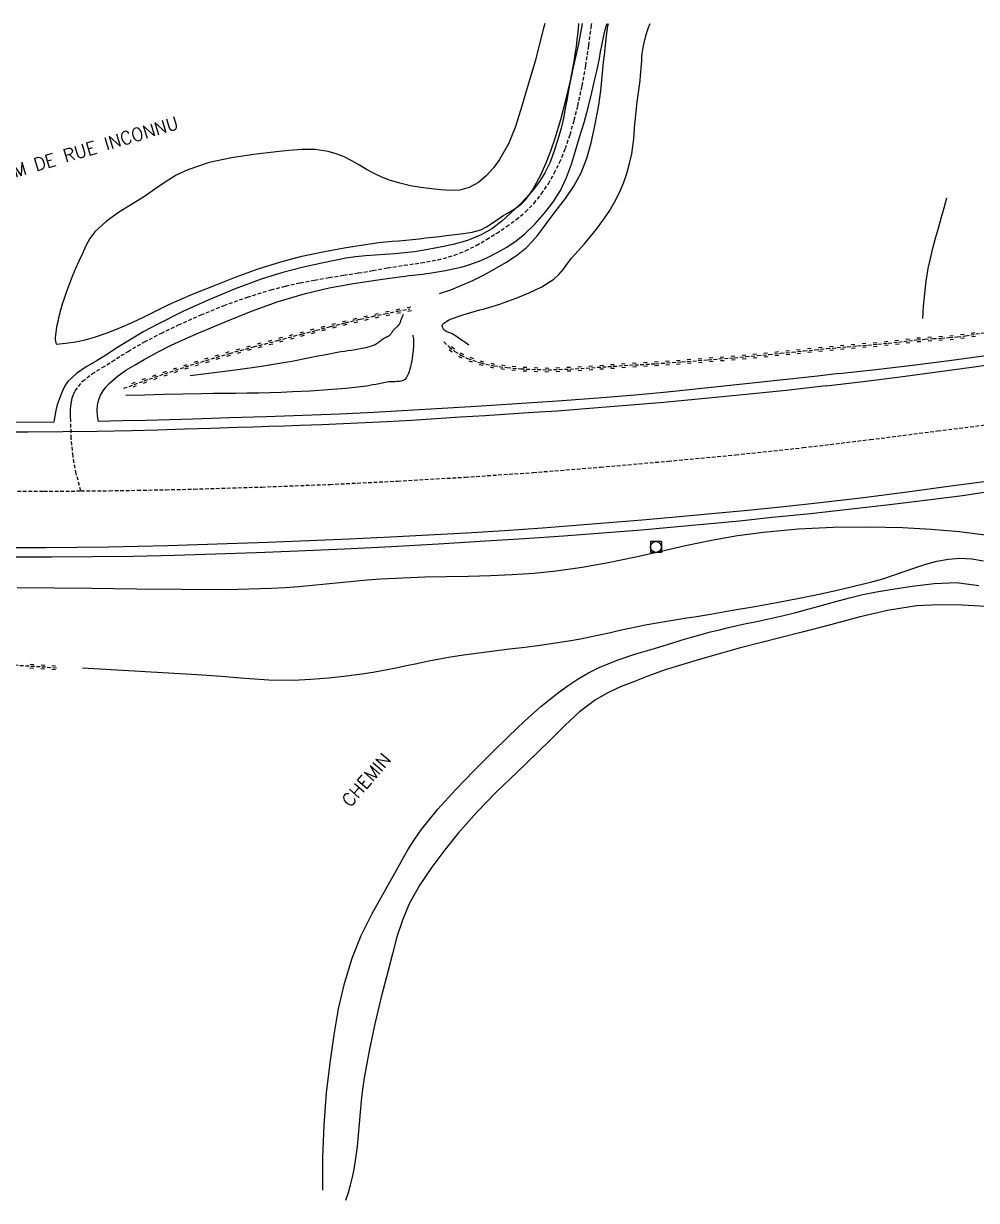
# Model space of a CAD drawing. Header units: millimetres. Extents: x 164000 to 165000, y 125000 to 126000.
# Drawn here: x 164672.2 to 164802.4, y 125839.1 to 126000 of the extents above; entities that cross this region are included whole.
import ezdxf
from ezdxf.enums import TextEntityAlignment as Align

# ---------------------------------------------------------------- set-up
doc = ezdxf.new("R2010")
doc.units = ezdxf.units.MM
doc.linetypes.add('DASHED', pattern=[0.75, 0.5, -0.25])
doc.layers.get('0').update_dxf_attribs({"linetype": 'CONTINUOUS'})
for name, color, linetype in [('W0001', 6, 'DASHED'), ('W0008', 7, 'CONTINUOUS'), ('W0051', 7, 'CONTINUOUS'), ('W0071', 7, 'CONTINUOUS'), ('W0211', 2, 'CONTINUOUS'), ('W0214', 2, 'CONTINUOUS'), ('W0220', 5, 'DASHED'), ('W0420', 7, 'CONTINUOUS'), ('W0989', 7, 'CONTINUOUS')]:
    doc.layers.add(name, color=color, linetype=linetype)
doc.styles.get("Standard").update_dxf_attribs({"font": 'romans.shx', "width": 0.85})

# ---------------------------------------------------------------- blocks, each defined once
blk = doc.blocks.new('T420')
for p, q in [((0.75, 0.75), (-0.75, 0.75)), ((-0.75, 0.75), (-0.75, -0.75)), ((0.75, 0.75), (0.75, -0.75)), ((0.75, -0.75), (-0.75, -0.75))]:
    blk.add_line(p, q)
blk.add_ellipse((0, 0), major_axis=(-0.53, 0.53), ratio=1, start_param=3.926991, end_param=10.210176)
blk = doc.blocks.new('t220o')
at = {"color": 0, "linetype": 'Continuous'}
for p, q in [((-0.25, 0.25), (0.25, 0.25)), ((-0.25, -0.25), (0.25, -0.25))]:
    blk.add_line(p, q, dxfattribs=at)

msp = doc.modelspace()

# ---------------------------------------------------------------- linework, layer by layer
at = {"layer": 'W0001'}
for points in [[(164680.04, 125936.12), (164679.38, 125938.47), (164678.95, 125940.88), (164678.72, 125943.3), (164678.64, 125945.73), (164678.63, 125946.24), (164678.62, 125946.75), (164678.63, 125947.26), (164678.66, 125947.78), (164678.73, 125948.3), (164678.84, 125948.82), (164679.01, 125949.32), (164679.24, 125949.8), (164680.27, 125951.1), (164681.57, 125952.13), (164682.95, 125952.97), (164684.28, 125953.8), (164686.47, 125955.19), (164688.72, 125956.48), (164691.02, 125957.68), (164693.36, 125958.81), (164696.45, 125960.18), (164699.59, 125961.46), (164702.78, 125962.61), (164706.02, 125963.61), (164707.99, 125964.12), (164709.97, 125964.56), (164711.96, 125964.94), (164713.95, 125965.28), (164715.95, 125965.6), (164717.95, 125965.91), (164719.94, 125966.24), (164721.93, 125966.6), (164724.22, 125966.97), (164726.53, 125967.29), (164728.83, 125967.7), (164731.08, 125968.33), (164732.6, 125968.94), (164734.06, 125969.67), (164735.47, 125970.48), (164736.85, 125971.35), (164738.2, 125972.26), (164739.52, 125973.21), (164740.78, 125974.26), (164741.94, 125975.42), (164742.98, 125976.71), (164743.9, 125978.1), (164744.71, 125979.54), (164745.44, 125981.02), (164746.23, 125982.9), (164746.87, 125984.83), (164747.42, 125986.79), (164747.92, 125988.75), (164748.52, 125991.49), (164749.01, 125994.24), (164749.42, 125997.01), (164749.8, 125999.78), (164749.83, 126000)], [(164680.04, 125936.11), (164683.91, 125936.15), (164687.77, 125936.21), (164691.63, 125936.28), (164695.49, 125936.37), (164704.77, 125936.65), (164714.04, 125937.01), (164723.3, 125937.46), (164732.56, 125938), (164741.81, 125938.63), (164751.04, 125939.37), (164760.27, 125940.18), (164769.49, 125941.05), (164778.7, 125942.03), (164787.89, 125943.14), (164797.07, 125944.31), (164806.25, 125945.48)], [(164669.86, 125936.07), (164674.95, 125936.08), (164680.04, 125936.11)]]:
    msp.add_lwpolyline(points, dxfattribs=at)
at = {"layer": 'W0008'}
for points in [[(164748.53, 126000), (164748.53, 125999.96), (164747.96, 125996.99), (164747.31, 125994.04), (164746.7, 125991.1), (164746.46, 125989.75), (164746.22, 125988.4), (164745.96, 125987.05), (164745.63, 125985.71), (164745.19, 125984.15), (164744.71, 125982.6), (164744.14, 125981.07), (164743.42, 125979.6), (164742.68, 125978.4), (164741.83, 125977.28), (164740.91, 125976.22), (164739.94, 125975.21), (164738.75, 125974.06), (164737.5, 125972.96), (164736.17, 125971.96), (164734.72, 125971.12), (164732.84, 125970.34), (164730.88, 125969.79), (164728.9, 125969.38), (164726.93, 125969.02), (164725.6, 125968.81), (164724.26, 125968.65), (164722.92, 125968.54), (164721.58, 125968.45), (164720.24, 125968.36), (164718.9, 125968.25), (164717.56, 125968.11), (164716.23, 125967.91), (164713.34, 125967.36), (164710.46, 125966.72), (164707.61, 125965.97), (164704.8, 125965.09), (164701.11, 125963.75), (164697.5, 125962.25), (164693.94, 125960.62), (164690.43, 125958.88), (164688.64, 125957.91), (164686.88, 125956.87), (164685.15, 125955.79), (164683.44, 125954.68), (164682.1, 125953.87), (164680.74, 125953.07), (164679.41, 125952.16), (164678.26, 125951.05), (164677.85, 125950.5), (164677.54, 125949.89), (164677.28, 125949.27), (164677.05, 125948.63), (164676.8, 125947.87), (164676.61, 125947.1), (164676.45, 125946.32), (164676.35, 125945.52)], [(164682.43, 125945.62), (164682.28, 125946.36), (164682.23, 125947.11), (164682.29, 125947.86), (164682.46, 125948.59), (164682.71, 125949.21), (164683.05, 125949.78), (164683.45, 125950.31), (164683.89, 125950.79), (164684.99, 125951.77), (164686.19, 125952.61), (164687.44, 125953.35), (164688.69, 125954.08), (164690.51, 125955.09), (164692.37, 125956.02), (164694.26, 125956.89), (164696.16, 125957.73), (164699.73, 125959.23), (164703.33, 125960.68), (164706.98, 125962), (164710.7, 125963.12), (164713.97, 125963.89), (164717.28, 125964.47), (164720.59, 125964.95), (164723.9, 125965.43), (164724.37, 125965.49), (164724.84, 125965.55), (164725.32, 125965.6), (164725.79, 125965.65), (164726.26, 125965.71), (164726.73, 125965.76), (164727.2, 125965.82), (164727.67, 125965.89), (164728.75, 125966.06), (164729.83, 125966.25), (164730.91, 125966.46), (164731.97, 125966.72), (164732.89, 125966.99), (164733.8, 125967.28), (164734.69, 125967.61), (164735.57, 125968), (164736.92, 125968.69), (164738.23, 125969.45), (164739.49, 125970.29), (164740.68, 125971.25), (164742.07, 125972.58), (164743.35, 125974.02), (164744.51, 125975.56), (164745.54, 125977.19), (164746.39, 125978.94), (164747.06, 125980.77), (164747.63, 125982.62), (164748.18, 125984.47), (164748.78, 125986.48), (164749.32, 125988.52), (164749.82, 125990.56), (164750.31, 125992.6), (164750.51, 125993.48), (164750.69, 125994.36), (164750.87, 125995.24), (164751.04, 125996.12), (164751.21, 125997.01), (164751.39, 125997.89), (164751.59, 125998.76), (164751.8, 125999.64), (164751.92, 126000)], [(164783.65, 125952.15), (164788.66, 125952.71), (164793.68, 125953.31), (164798.69, 125953.95), (164803.69, 125954.62)], [(164783.65, 125952.15), (164780.67, 125951.8), (164777.7, 125951.47), (164774.72, 125951.15), (164771.74, 125950.83), (164767.87, 125950.42), (164764.01, 125950.01), (164760.14, 125949.62), (164756.27, 125949.26), (164750.71, 125948.8), (164745.16, 125948.39), (164739.6, 125948.01), (164734.05, 125947.65), (164729.38, 125947.36), (164724.71, 125947.09), (164720.04, 125946.84), (164715.36, 125946.62), (164710.36, 125946.41), (164705.36, 125946.24), (164700.35, 125946.09), (164695.35, 125945.94), (164692.12, 125945.85), (164688.89, 125945.76), (164685.66, 125945.68), (164682.43, 125945.62)], [(164660.5, 125945.55), (164676.35, 125945.52)], [(164670.51, 125927.09), (164676.07, 125927.1), (164681.63, 125927.14), (164687.19, 125927.22), (164692.81, 125927.34), (164698.42, 125927.5), (164704.04, 125927.7), (164709.65, 125927.93), (164716.07, 125928.22), (164722.49, 125928.54), (164728.9, 125928.9), (164735.31, 125929.28), (164740.65, 125929.62), (164745.98, 125929.99), (164751.31, 125930.39), (164756.64, 125930.81), (164761.1, 125931.2), (164765.56, 125931.62), (164770.01, 125932.05), (164774.47, 125932.51), (164779.7, 125933.05), (164784.93, 125933.62), (164790.16, 125934.21), (164795.39, 125934.83), (164800.48, 125935.51), (164805.56, 125936.25)]]:
    msp.add_lwpolyline(points, dxfattribs=at)
at = {"layer": 'W0051'}
for points in [[(164781.85, 125950.47), (164786.92, 125951.08), (164791.98, 125951.72), (164797.04, 125952.39), (164802.09, 125953.08), (164807.39, 125953.83)], [(164781.85, 125950.47), (164779.13, 125950.15), (164776.4, 125949.86), (164773.68, 125949.58), (164770.95, 125949.3), (164765.32, 125948.74), (164759.69, 125948.22), (164754.05, 125947.73), (164748.41, 125947.28), (164745.13, 125947.03), (164741.84, 125946.82), (164738.55, 125946.61), (164735.26, 125946.4), (164731.91, 125946.18), (164728.56, 125945.96), (164725.21, 125945.75), (164721.85, 125945.56), (164718.89, 125945.41), (164715.93, 125945.28), (164712.97, 125945.16), (164710.01, 125945.05), (164707.87, 125944.97), (164705.72, 125944.9), (164703.57, 125944.83), (164701.43, 125944.77), (164697.8, 125944.65), (164694.18, 125944.54), (164690.55, 125944.43), (164686.93, 125944.34), (164682.23, 125944.26), (164677.54, 125944.2), (164672.84, 125944.16), (164668.15, 125944.16)], [(164804.84, 125937.54), (164798.89, 125936.75), (164792.94, 125935.94), (164786.98, 125935.17), (164781.02, 125934.47), (164776.08, 125933.95), (164771.14, 125933.46), (164766.2, 125933), (164761.26, 125932.55), (164756.72, 125932.14), (164752.18, 125931.75), (164747.64, 125931.37), (164743.09, 125931.03), (164737.9, 125930.68), (164732.71, 125930.35), (164727.52, 125930.06), (164722.33, 125929.79), (164716.75, 125929.52), (164711.17, 125929.29), (164705.58, 125929.07), (164700, 125928.88), (164695.95, 125928.75), (164691.91, 125928.63), (164687.87, 125928.53), (164683.82, 125928.45), (164679.52, 125928.39), (164675.22, 125928.36), (164670.93, 125928.35)]]:
    msp.add_lwpolyline(points, dxfattribs=at)
at = {"layer": 'W0071'}
for points in [[(164713.08, 125840.56), (164713.09, 125844.99), (164713.27, 125849.42), (164713.61, 125853.84), (164714.12, 125858.25), (164714.63, 125861.78), (164715.24, 125865.31), (164716.04, 125868.8), (164717.09, 125872.24), (164718.34, 125875.34), (164719.84, 125878.34), (164721.45, 125881.27), (164723.09, 125884.17), (164723.89, 125885.61), (164724.71, 125887.04), (164725.59, 125888.45), (164726.54, 125889.8), (164728.81, 125892.61), (164731.23, 125895.28), (164733.74, 125897.86), (164736.29, 125900.4), (164738.44, 125902.53), (164740.63, 125904.63), (164742.89, 125906.66), (164745.27, 125908.56), (164746.6, 125909.52), (164747.97, 125910.41), (164749.39, 125911.23), (164750.85, 125911.97), (164753.31, 125912.99), (164755.84, 125913.83), (164758.39, 125914.58), (164760.92, 125915.35), (164762.2, 125915.74), (164763.48, 125916.13), (164764.76, 125916.5), (164766.05, 125916.85), (164767.27, 125917.15), (164768.5, 125917.44), (164769.72, 125917.71), (164770.95, 125917.98), (164772.18, 125918.24), (164773.41, 125918.5), (164774.64, 125918.77), (164775.86, 125919.05), (164777.71, 125919.5), (164779.54, 125919.99), (164781.37, 125920.5), (164783.2, 125921), (164785.04, 125921.49), (164786.89, 125921.94), (164788.75, 125922.33), (164790.63, 125922.64), (164793.59, 125923.08), (164796.6, 125923.47), (164799.67, 125923.58), (164802.71, 125923.18)], [(164803.62, 125920.31), (164800.49, 125920.48), (164797.35, 125920.56), (164794.21, 125920.39), (164790.25, 125919.78), (164786.33, 125918.86), (164782.47, 125917.82), (164778.6, 125916.81), (164775.72, 125916.1), (164772.85, 125915.37), (164769.98, 125914.61), (164767.12, 125913.81), (164764.69, 125913.11), (164762.27, 125912.4), (164759.86, 125911.64), (164757.48, 125910.79), (164755.65, 125910.09), (164753.83, 125909.37), (164752.04, 125908.54), (164750.34, 125907.55), (164748.18, 125905.93), (164746.18, 125904.1), (164744.29, 125902.19), (164742.39, 125900.3), (164739.61, 125897.65), (164736.83, 125894.97), (164734.13, 125892.22), (164731.58, 125889.33), (164729.74, 125887.05), (164727.96, 125884.71), (164726.32, 125882.26), (164724.9, 125879.67), (164723.96, 125877.46), (164723.22, 125875.17), (164722.61, 125872.85), (164722, 125870.55), (164721.06, 125866.91), (164720.19, 125863.26), (164719.41, 125859.58), (164718.73, 125855.89), (164718.5, 125854.33), (164718.32, 125852.77), (164718.18, 125851.2), (164718.05, 125849.63), (164717.92, 125848.06), (164717.77, 125846.5), (164717.57, 125844.93), (164717.32, 125843.38), (164717.1, 125842.3), (164716.84, 125841.24), (164716.54, 125840.18), (164716.2, 125839.13)]]:
    msp.add_lwpolyline(points, dxfattribs=at)
at = {"layer": 'W0211'}
for points in [[(164743.4, 126000), (164743.26, 125999.36), (164742.1, 125994.87), (164740.8, 125990.42), (164740.1, 125988.12), (164739.36, 125985.81), (164738.44, 125983.55), (164737.22, 125981.42), (164736.39, 125980.29), (164735.45, 125979.21), (164734.35, 125978.27), (164733.08, 125977.57), (164731.8, 125977.23), (164730.49, 125977.18), (164729.2, 125977.28), (164727.95, 125977.41), (164726.49, 125977.57), (164725.05, 125977.82), (164723.62, 125978.16), (164722.21, 125978.58), (164721.13, 125979), (164720.09, 125979.51), (164719.07, 125980.07), (164718.08, 125980.65), (164717.07, 125981.23), (164716.02, 125981.76), (164714.93, 125982.2), (164713.8, 125982.52), (164712.02, 125982.77), (164710.23, 125982.78), (164708.45, 125982.65), (164706.7, 125982.47), (164703.64, 125982.12), (164700.59, 125981.66), (164697.56, 125980.99), (164694.62, 125980.01), (164693.04, 125979.26), (164691.55, 125978.34), (164690.12, 125977.35), (164688.7, 125976.37), (164686.96, 125975.27), (164685.18, 125974.17), (164683.47, 125972.96), (164681.94, 125971.51), (164681.26, 125970.6), (164680.72, 125969.61), (164680.25, 125968.59), (164679.78, 125967.59), (164679.3, 125966.52), (164678.84, 125965.44), (164678.42, 125964.34), (164678.02, 125963.24), (164677.74, 125962.43), (164677.48, 125961.62), (164677.24, 125960.8), (164677.03, 125959.97), (164676.86, 125959.25), (164676.7, 125958.53), (164676.59, 125957.79), (164676.53, 125957.05), (164676.53, 125956.83), (164676.55, 125956.6), (164676.59, 125956.38), (164676.64, 125956.16)], [(164733.05, 125956.03), (164732.48, 125956.43), (164731.91, 125956.82), (164731.34, 125957.22), (164730.78, 125957.61), (164730.46, 125957.74), (164730.03, 125957.88), (164729.61, 125958.15), (164729.4, 125958.57), (164729.4, 125958.72), (164729.46, 125958.86), (164729.54, 125958.97), (164729.64, 125959.06), (164729.74, 125959.13), (164729.84, 125959.18), (164729.94, 125959.23), (164730.04, 125959.3), (164730.28, 125959.45), (164730.53, 125959.57), (164730.8, 125959.68), (164731.06, 125959.78), (164731.8, 125960.05), (164732.55, 125960.28), (164733.31, 125960.5), (164734.07, 125960.72), (164734.52, 125960.85), (164734.98, 125960.98), (164735.45, 125961.11), (164735.91, 125961.23), (164736.37, 125961.36), (164736.83, 125961.5), (164737.28, 125961.65), (164737.73, 125961.81), (164739.51, 125962.48), (164741.29, 125963.19), (164743.03, 125964.03), (164744.65, 125965.08), (164745.35, 125965.71), (164745.95, 125966.43), (164746.51, 125967.18), (164747.08, 125967.91), (164747.95, 125968.89), (164748.82, 125969.87), (164749.68, 125970.87), (164750.49, 125971.9), (164751.36, 125973.1), (164752.19, 125974.33), (164752.96, 125975.6), (164753.64, 125976.92), (164754.18, 125978.2), (164754.62, 125979.52), (164754.99, 125980.85), (164755.3, 125982.2), (164755.42, 125982.88), (164755.51, 125983.55), (164755.58, 125984.23), (164755.64, 125984.92), (164755.68, 125985.6), (164755.73, 125986.28), (164755.79, 125986.96), (164755.85, 125987.63), (164755.93, 125988.29), (164756.01, 125988.94), (164756.1, 125989.59), (164756.18, 125990.25), (164756.27, 125990.9), (164756.35, 125991.55), (164756.43, 125992.21), (164756.51, 125992.86), (164756.56, 125993.37), (164756.59, 125993.88), (164756.63, 125994.39), (164756.66, 125994.9), (164756.69, 125995.41), (164756.74, 125995.92), (164756.81, 125996.43), (164756.9, 125996.94), (164757.08, 125997.79), (164757.29, 125998.64), (164757.57, 125999.48), (164757.8, 126000)], [(164686.15, 125949.21), (164688.75, 125949.27), (164691.35, 125949.32), (164693.94, 125949.38), (164696.54, 125949.43), (164698.09, 125949.46), (164699.64, 125949.48), (164701.18, 125949.5), (164702.73, 125949.52), (164704.28, 125949.54), (164705.83, 125949.58), (164707.38, 125949.62), (164708.92, 125949.69), (164711.35, 125949.81), (164713.78, 125949.96), (164716.21, 125950.15), (164718.63, 125950.42), (164719.06, 125950.49), (164719.49, 125950.56), (164719.92, 125950.64), (164720.35, 125950.72), (164720.78, 125950.81), (164721.2, 125950.89), (164721.63, 125950.98), (164722.06, 125951.05), (164722.35, 125951.08), (164722.64, 125951.09), (164722.92, 125951.09), (164723.21, 125951.1), (164723.51, 125951.12), (164723.81, 125951.17), (164724.1, 125951.26), (164724.37, 125951.41), (164724.52, 125951.56), (164724.62, 125951.74), (164724.7, 125951.92), (164724.77, 125952.1), (164724.91, 125952.44), (164725.02, 125952.79), (164725.11, 125953.14), (164725.2, 125953.49), (164725.28, 125953.88), (164725.35, 125954.26), (164725.4, 125954.65), (164725.44, 125955.04), (164725.47, 125955.28), (164725.49, 125955.52), (164725.51, 125955.77), (164725.53, 125956.01), (164725.54, 125956.26), (164725.54, 125956.5), (164725.52, 125956.75), (164725.5, 125956.99), (164725.48, 125957.1), (164725.45, 125957.2), (164725.41, 125957.31), (164725.36, 125957.4)], [(164803.97, 125930.03), (164800.09, 125930.51), (164796.2, 125930.85), (164792.3, 125931.06), (164787.55, 125931.16), (164782.8, 125931.1), (164778.05, 125930.87), (164773.31, 125930.45), (164769.73, 125929.97), (164766.18, 125929.34), (164762.64, 125928.61), (164759.12, 125927.81), (164755.61, 125927.02), (164752.08, 125926.27), (164748.52, 125925.63), (164744.95, 125925.13), (164741.96, 125924.84), (164738.97, 125924.64), (164735.98, 125924.52), (164732.99, 125924.44), (164730, 125924.38), (164727.01, 125924.31), (164724.02, 125924.21), (164721.03, 125924.05), (164719.16, 125923.91), (164717.29, 125923.74), (164715.42, 125923.56), (164713.56, 125923.36), (164711.69, 125923.18), (164709.82, 125923.01), (164707.95, 125922.86), (164706.07, 125922.76), (164699.93, 125922.61), (164693.79, 125922.62), (164687.65, 125922.71), (164681.52, 125922.78), (164676.41, 125922.83), (164671.31, 125922.88)]]:
    msp.add_lwpolyline(points, dxfattribs=at)
at = {"layer": 'W0214'}
for points in [[(164676.64, 125956.16), (164677.97, 125956.29), (164679.3, 125956.49), (164680.61, 125956.77), (164681.91, 125957.13), (164683.64, 125957.71), (164685.35, 125958.39), (164687.02, 125959.14), (164688.67, 125959.93), (164690.31, 125960.73), (164691.95, 125961.53), (164693.61, 125962.3), (164695.29, 125963.01), (164698.27, 125964.21), (164701.25, 125965.39), (164704.27, 125966.49), (164707.34, 125967.45), (164710.2, 125968.19), (164713.09, 125968.81), (164716, 125969.33), (164718.91, 125969.8), (164719.82, 125969.93), (164720.74, 125970.05), (164721.66, 125970.15), (164722.57, 125970.24), (164723.49, 125970.32), (164724.41, 125970.4), (164725.33, 125970.49), (164726.24, 125970.59), (164727.17, 125970.69), (164728.1, 125970.78), (164729.03, 125970.89), (164729.96, 125971.01), (164731.13, 125971.15), (164732.32, 125971.28), (164733.51, 125971.48), (164734.66, 125971.82), (164735.47, 125972.21), (164736.22, 125972.7), (164736.94, 125973.22), (164737.67, 125973.71), (164738.33, 125974.1), (164738.99, 125974.47), (164739.65, 125974.88), (164740.25, 125975.36), (164740.77, 125975.9), (164741.23, 125976.49), (164741.65, 125977.11), (164742.03, 125977.74), (164742.86, 125979.33), (164743.59, 125980.96), (164744.23, 125982.62), (164744.82, 125984.31), (164745.62, 125986.89), (164746.31, 125989.51), (164746.91, 125992.15), (164747.42, 125994.81), (164747.58, 125995.82), (164747.73, 125996.82), (164747.86, 125997.83), (164747.97, 125998.84), (164748.07, 125999.85), (164748.08, 126000)], [(164729.05, 125963.08), (164730.59, 125963.62), (164732.1, 125964.22), (164733.58, 125964.89), (164735.04, 125965.62), (164736.57, 125966.45), (164738.08, 125967.34), (164739.54, 125968.31), (164740.91, 125969.41), (164741.7, 125970.19), (164742.41, 125971.05), (164743.08, 125971.94), (164743.74, 125972.82), (164744.98, 125974.44), (164746.24, 125976.08), (164747.4, 125977.78), (164748.39, 125979.6), (164749.18, 125981.61), (164749.76, 125983.69), (164750.22, 125985.79), (164750.63, 125987.89), (164750.8, 125988.86), (164750.94, 125989.83), (164751.06, 125990.8), (164751.16, 125991.78), (164751.25, 125992.76), (164751.35, 125993.73), (164751.45, 125994.71), (164751.57, 125995.68), (164751.72, 125997), (164751.85, 125998.34), (164752.03, 125999.67), (164752.11, 126000)], [(164795.09, 125959.68), (164795.18, 125961.39), (164795.33, 125963.1), (164795.54, 125964.8), (164795.81, 125966.5), (164796.1, 125967.9), (164796.43, 125969.29), (164796.8, 125970.68), (164797.19, 125972.05), (164797.59, 125973.42), (164797.97, 125974.8), (164798.33, 125976.19), (164798.33, 125976.19)], [(164694.96, 125951.9), (164698.22, 125952.29), (164701.47, 125952.72), (164704.72, 125953.19), (164707.97, 125953.71), (164708.86, 125953.87), (164709.74, 125954.03), (164710.63, 125954.21), (164711.52, 125954.38), (164712.4, 125954.56), (164713.28, 125954.74), (164714.17, 125954.92), (164715.06, 125955.08), (164715.55, 125955.16), (164716.03, 125955.23), (164716.52, 125955.3), (164717.01, 125955.37), (164717.5, 125955.44), (164717.98, 125955.52), (164718.47, 125955.61), (164718.95, 125955.72), (164719.28, 125955.8), (164719.62, 125955.88), (164719.94, 125955.99), (164720.26, 125956.13), (164720.39, 125956.21), (164720.52, 125956.3), (164720.64, 125956.39), (164720.76, 125956.49), (164720.87, 125956.59), (164720.99, 125956.69), (164721.11, 125956.79), (164721.24, 125956.88), (164721.37, 125956.96), (164721.51, 125957.03), (164721.64, 125957.09), (164721.78, 125957.16), (164721.92, 125957.22), (164722.06, 125957.3), (164722.19, 125957.38), (164722.31, 125957.48), (164722.38, 125957.55), (164722.44, 125957.63), (164722.49, 125957.71), (164722.54, 125957.8), (164722.58, 125957.88), (164722.63, 125957.96), (164722.68, 125958.04), (164722.74, 125958.12), (164722.83, 125958.21), (164722.92, 125958.29), (164723.02, 125958.37), (164723.12, 125958.45), (164723.22, 125958.53), (164723.31, 125958.61), (164723.4, 125958.7), (164723.48, 125958.8), (164723.54, 125958.9), (164723.6, 125959), (164723.65, 125959.11), (164723.69, 125959.22), (164723.73, 125959.33), (164723.76, 125959.44), (164723.8, 125959.55), (164723.85, 125959.65), (164723.92, 125959.81), (164723.99, 125959.97), (164724.06, 125960.13), (164724.13, 125960.29)], [(164680.23, 125911.92), (164684.15, 125911.69), (164688.07, 125911.46), (164691.99, 125911.23), (164695.91, 125911.01), (164699.18, 125910.78), (164702.45, 125910.52), (164705.73, 125910.31), (164709.02, 125910.27), (164711.46, 125910.37), (164713.9, 125910.58), (164716.33, 125910.86), (164718.75, 125911.18), (164720.19, 125911.41), (164721.63, 125911.66), (164723.07, 125911.95), (164724.5, 125912.25), (164725.93, 125912.55), (164727.36, 125912.84), (164728.8, 125913.12), (164730.24, 125913.38), (164732.33, 125913.7), (164734.42, 125913.99), (164736.51, 125914.25), (164738.61, 125914.51), (164740.71, 125914.76), (164742.8, 125915.04), (164744.89, 125915.34), (164746.98, 125915.67), (164748.28, 125915.91), (164749.59, 125916.18), (164750.89, 125916.45), (164752.19, 125916.74), (164753.48, 125917.03), (164754.78, 125917.32), (164756.08, 125917.59), (164757.39, 125917.85), (164758.47, 125918.04), (164759.55, 125918.23), (164760.63, 125918.41), (164761.71, 125918.58), (164762.79, 125918.75), (164763.88, 125918.92), (164764.96, 125919.1), (164766.04, 125919.28), (164769.08, 125919.8), (164772.11, 125920.32), (164775.14, 125920.87), (164778.17, 125921.45), (164780.66, 125921.97), (164783.16, 125922.51), (164785.64, 125923.08), (164788.12, 125923.67), (164789.61, 125924.09), (164791.08, 125924.58), (164792.53, 125925.1), (164793.99, 125925.62), (164795.48, 125926.11), (164797, 125926.51), (164798.56, 125926.79), (164800.13, 125926.91), (164801.76, 125926.83), (164803.37, 125926.58)]]:
    msp.add_lwpolyline(points, dxfattribs=at)
at = {"layer": 'W0220'}
for points in [[(164889.7, 125972.73), (164881.26, 125971.12), (164872.82, 125969.53), (164864.38, 125967.95), (164855.93, 125966.4), (164846.99, 125964.74), (164838.05, 125963.07), (164829.09, 125961.46), (164820.12, 125959.97), (164815.59, 125959.28), (164811.06, 125958.63), (164806.53, 125958.04), (164801.98, 125957.49)], [(164685.9, 125950.15), (164688.68, 125951.16), (164691.48, 125952.13), (164694.29, 125953.06), (164697.11, 125953.95), (164700.36, 125954.91), (164703.63, 125955.81), (164706.91, 125956.68), (164710.18, 125957.55), (164712.18, 125958.07), (164714.18, 125958.6), (164716.18, 125959.1), (164718.19, 125959.59), (164719.88, 125959.97), (164721.58, 125960.33), (164723.28, 125960.67), (164724.98, 125960.99)], [(164729.61, 125956.49), (164730.33, 125955.8), (164731.11, 125955.19), (164731.96, 125954.66), (164732.86, 125954.22), (164734.63, 125953.61), (164736.45, 125953.22), (164738.29, 125952.97), (164740.13, 125952.8), (164743.85, 125952.67), (164747.57, 125952.8), (164751.28, 125953.06), (164754.97, 125953.3), (164758.56, 125953.51), (164762.14, 125953.76), (164765.72, 125954.03), (164769.3, 125954.33), (164770.88, 125954.47), (164772.46, 125954.62), (164774.04, 125954.77), (164775.62, 125954.93), (164777.2, 125955.09), (164778.78, 125955.25), (164780.36, 125955.41), (164781.94, 125955.57), (164783.34, 125955.7), (164784.74, 125955.82), (164786.14, 125955.94), (164787.54, 125956.06), (164788.94, 125956.18), (164790.34, 125956.32), (164791.74, 125956.47), (164793.14, 125956.64), (164794.24, 125956.76), (164795.35, 125956.85), (164796.45, 125956.93), (164797.56, 125956.99), (164798.67, 125957.07), (164799.78, 125957.17), (164800.89, 125957.31), (164801.98, 125957.49)], [(164676.69, 125911.91), (164670.01, 125912.34), (164663.33, 125912.78), (164656.65, 125913.23), (164649.97, 125913.68), (164644.22, 125914.05), (164638.47, 125914.41), (164632.73, 125914.79), (164626.99, 125915.25), (164622.51, 125915.66), (164618.05, 125916.11), (164613.58, 125916.59), (164609.12, 125917.11), (164608.35, 125917.2), (164607.58, 125917.3), (164606.82, 125917.41), (164606.05, 125917.52)]]:
    msp.add_lwpolyline(points, dxfattribs=at)

# ---------------------------------------------------------------- block references
for p, rotation in [((164717.55, 125959.43), 13.44939547537284), ((164719.01, 125959.77), 12.67302259661706), ((164720.47, 125960.09), 12.02338690520819), ((164721.94, 125960.4), 11.37375224556483), ((164723.41, 125960.69), 10.72411861862886), ((164724.89, 125960.97), 10.72411861862886), ((164711.73, 125957.96), 14.83219532949061), ((164713.18, 125958.34), 14.68396619973092), ((164714.63, 125958.71), 14.22300624517012), ((164716.09, 125959.08), 14.22300624517012), ((164705.93, 125956.42), 14.87845319933768), ((164707.38, 125956.81), 14.78984159695244), ((164708.83, 125957.19), 14.78984159695244), ((164710.28, 125957.57), 14.83219532949061), ((164790.05, 125956.29), 5.525190878880426), ((164791.54, 125956.45), 6.136854049939988), ((164793.03, 125956.63), 6.926751918309248), ((164794.52, 125956.79), 4.713723553582363), ((164796.02, 125956.9), 3.725998046784119), ((164797.51, 125956.99), 3.420547327540338), ((164799.01, 125957.1), 5.158249320951167), ((164800.5, 125957.26), 7.094508915166919), ((164801.98, 125957.49), 9.705874223177185), ((164700.14, 125954.84), 16.44495951837987), ((164701.59, 125955.25), 15.43022917514397), ((164703.03, 125955.65), 15.43022917514397), ((164704.48, 125956.04), 14.87845319933768), ((164730.72, 125955.49), 322.2445070017558), ((164731.97, 125954.66), 334.0944487264842), ((164773.62, 125954.73), 5.58069431709562), ((164775.11, 125954.88), 5.752587031367467), ((164776.61, 125955.03), 5.836347023433828), ((164778.1, 125955.18), 5.831969996174049), ((164779.59, 125955.34), 5.757795406848594), ((164781.08, 125955.48), 5.61382390049806), ((164782.58, 125955.63), 5.324280322914274), ((164784.07, 125955.76), 4.991991107605937), ((164785.57, 125955.89), 4.838147930087294), ((164787.06, 125956.02), 4.862759486128745), ((164788.55, 125956.15), 5.091796904997323), ((164694.4, 125953.1), 17.46377331045614), ((164695.83, 125953.55), 17.46377331045614), ((164697.27, 125953.99), 16.44495951837987), ((164698.7, 125954.42), 16.44495951837987), ((164733.34, 125954.06), 340.9190555049941), ((164734.76, 125953.58), 347.735016018094), ((164736.23, 125953.26), 347.735016018094), ((164737.71, 125953.05), 352.345573337056), ((164751.19, 125953.05), 4.009024662631382), ((164752.68, 125953.15), 3.668433967322432), ((164754.18, 125953.25), 3.668433967322432), ((164755.68, 125953.34), 3.36073903694688), ((164757.17, 125953.43), 3.36073903694688), ((164758.67, 125953.52), 3.968148886880427), ((164760.17, 125953.62), 3.968148886880427), ((164761.66, 125953.72), 3.968148886880427), ((164763.16, 125953.84), 4.425985560820675), ((164764.66, 125953.95), 4.425985560820675), ((164766.15, 125954.07), 4.734230869256878), ((164767.65, 125954.19), 4.734230869256878), ((164769.14, 125954.32), 4.734230869256878), ((164770.64, 125954.45), 5.027552504394608), ((164772.13, 125954.59), 5.339015445288646), ((164690.14, 125951.67), 19.12604983217781), ((164691.55, 125952.16), 18.29491143287929), ((164692.98, 125952.63), 18.29491143287929), ((164739.2, 125952.88), 354.7104007885757), ((164740.7, 125952.78), 357.9541358960197), ((164742.2, 125952.72), 357.9541358960197), ((164743.7, 125952.67), 357.9541358960197), ((164745.2, 125952.71), 2.098606642822161), ((164746.7, 125952.77), 2.098606642822161), ((164748.19, 125952.85), 4.009024662631382), ((164749.69, 125952.95), 4.009024662631382), ((164687.31, 125950.66), 19.95718850779386), ((164688.72, 125951.17), 19.12604983217781), ((164673.32, 125912.13), 176.2595570531749), ((164674.82, 125912.03), 176.2595570531749), ((164676.31, 125911.93), 176.2595570531749)]:
    msp.add_blockref('t220o', p, dxfattribs=dict(at, rotation=rotation))
at = {"layer": 'W0420'}
msp.add_blockref('T420', (164758.6, 125928.46), dxfattribs=at)

# ---------------------------------------------------------------- texts
at = {"layer": 'W0989'}
msp.add_text('NOM DE RUE INCONNU', height=1.75, rotation=16.6562, dxfattribs=at).set_placement((164680.44, 125982.67), align=Align.MIDDLE_CENTER)
msp.add_text('CHEMIN', height=1.75, rotation=49.095, dxfattribs=at).set_placement((164716.83, 125892.77))

doc.saveas('drawing.dxf')
